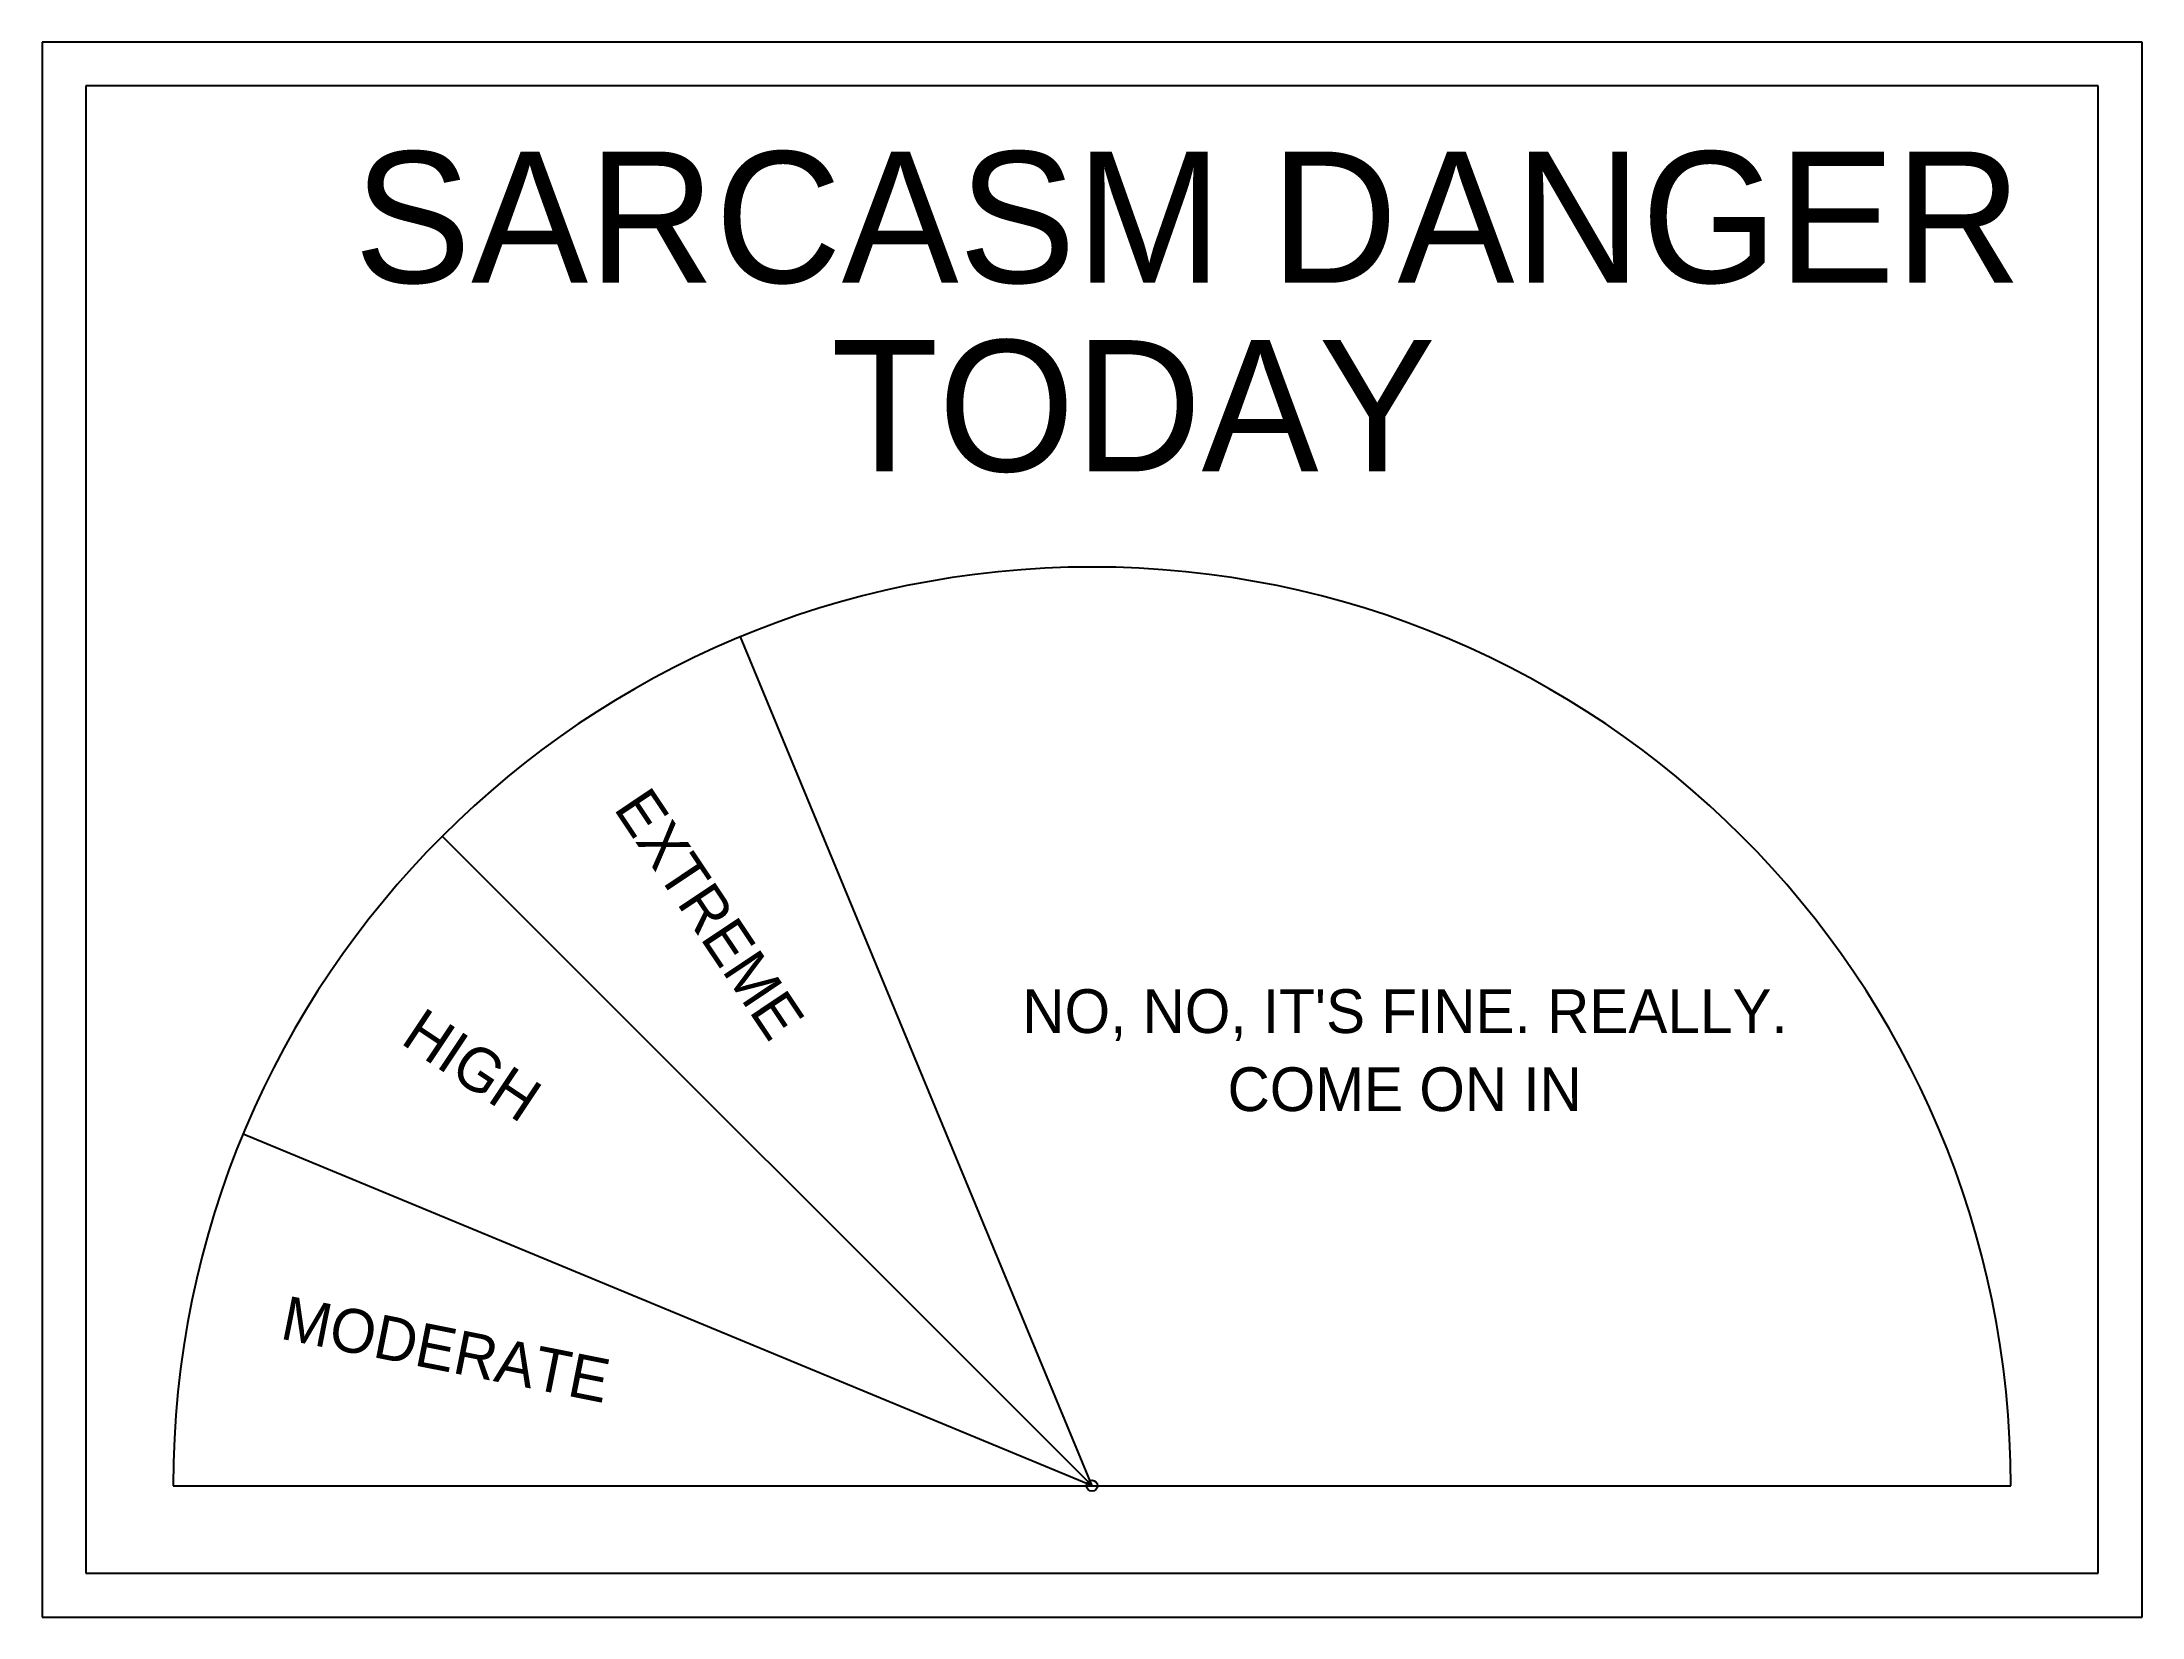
# Model space of a CAD drawing. Header units: inches. Extents: x 0 to 24, y 0 to 18.
import ezdxf

# ---------------------------------------------------------------- set-up
doc = ezdxf.new("R2010")
doc.units = ezdxf.units.IN
doc.header["$MEASUREMENT"] = 0
for name, color, linetype, lineweight in [('Border', 5, 'Continuous', 25), ('Hole', 30, 'Continuous', 25), ('Label', 1, 'Continuous', 25), ('Pie Chart', 3, 'Continuous', 25), ('Profile', 7, 'Continuous', 25)]:
    doc.layers.add(name, color=color, linetype=linetype, lineweight=lineweight)
doc.styles.add('textstyle3', font='fontawesome-webfont.1e59d2330b4c6deb84b3.ttf')

msp = doc.modelspace()

# ---------------------------------------------------------------- linework, layer by layer
at = {"layer": 'Border'}
for p, q in [((23.5, 17.5), (0.5, 17.5)), ((0.5, 17.5), (0.5, 0.5)), ((23.5, 0.5), (23.5, 17.5)), ((0.5, 0.5), (23.5, 0.5))]:
    msp.add_line(p, q, dxfattribs=at)
at = {"layer": 'Hole'}
msp.add_circle((12, 1.5), 0.0625, dxfattribs=at)
at = {"layer": 'Pie Chart'}
for p, q in [((12, 1.5), (7.982, 11.201)), ((12, 1.5), (4.575, 8.925)), ((12, 1.5), (2.299, 5.518)), ((1.5, 1.5), (22.5, 1.5))]:
    msp.add_line(p, q, dxfattribs=at)
msp.add_arc((12, 1.5), 10.5, 0, 180, dxfattribs=at)
at = {"layer": 'Profile'}
for p, q in [((24, 18), (0, 18)), ((0, 18), (0, 0)), ((24, 0), (24, 18)), ((0, 0), (24, 0))]:
    msp.add_line(p, q, dxfattribs=at)

# ---------------------------------------------------------------- texts
at = {"layer": 'Label', "char_height": 2, "attachment_point": 1, "style": 'textstyle3'}
for s, insert in [('\\H1.5;SARCASM DANGER', (3.566, 16.748)), ('\\H1.5;TODAY', (9.018, 14.593))]:
    msp.add_mtext(s, dxfattribs=dict(at, insert=insert))
at = {"layer": 'Pie Chart', "char_height": 2, "attachment_point": 1, "style": 'textstyle3'}
for s, insert, rotation in [('\\H0.5;EXTREME', (6.94, 9.519), 303.75), ('\\H0.5;HIGH', (4.362, 6.98), 326.25), ('\\H0.5;MODERATE', (2.806, 3.674), 348.75)]:
    msp.add_mtext(s, dxfattribs=dict(at, insert=insert, rotation=rotation))
for s, insert in [("\\H0.5;NO, NO, IT'S FINE. REALLY.", (11.204, 7.174)), ('\\H0.5;COME ON IN', (13.549, 6.282))]:
    msp.add_mtext(s, dxfattribs=dict(at, insert=insert))

doc.saveas('drawing.dxf')
